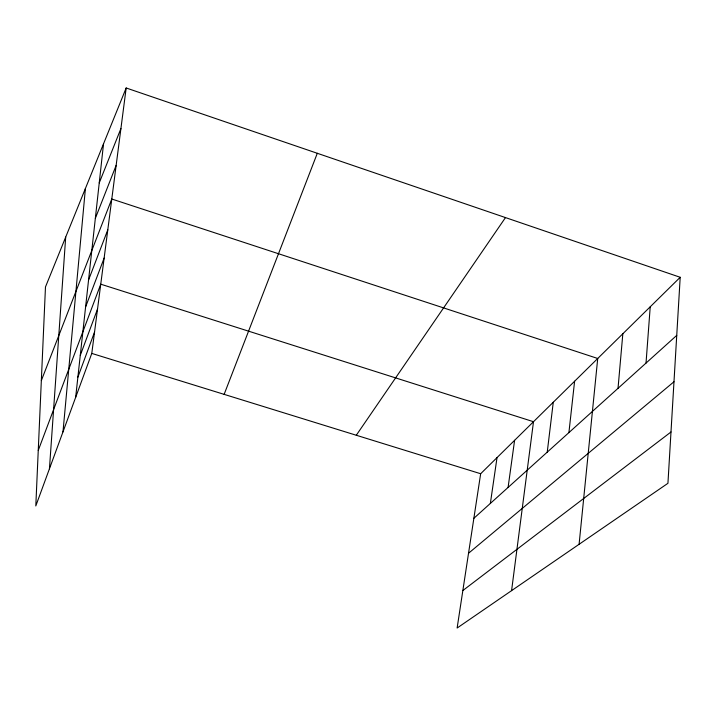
<?xml version="1.0" encoding="UTF-8"?>
<svg xmlns="http://www.w3.org/2000/svg" width="716" height="716" viewBox="0 0 716 716"><rect width="100%" height="100%" fill="white"/><g stroke="black" fill="none" stroke-linecap="round" stroke-linejoin="round"><path stroke-width="1.07" d="M680.2 277.289L667.938 483.3L457.13 628.022L480.66 473.732L680.2 277.289L126.177 87.978L45.475 286.946L35.8 505.952L91.782 353.409L126.177 87.978M49.44 468.801L65.693 237.085M646.02 363.093L650.226 306.797M618.024 388.323L622.839 333.754M62.981 431.9L85.41 188.478M579.092 544.294L597.726 358.483L111.786 199.021L41.34 380.581M75.654 397.362L103.543 143.773M568.907 432.607L574.608 381.234M547.239 452.145L553.271 402.249M511.582 590.637L533.501 421.715L100.759 284.189L38.252 450.418M508.092 487.435L514.598 440.322M490.362 503.42L497.029 457.614M77.883 377.153L94.557 332.045M80.282 355.342L97.537 309.043M85.607 306.922L104.133 258.091M88.569 279.938L107.803 229.8M224.135 394.364L317.304 153.287M95.344 218.308L116.144 165.405M99.247 182.893L120.923 128.558M356.291 435.247L505.487 217.583M473.867 518.295L676.745 335.383M468.533 553.262L673.989 381.753M462.84 590.548L670.999 431.981M91.782 353.409L480.66 473.732"/></g></svg>
